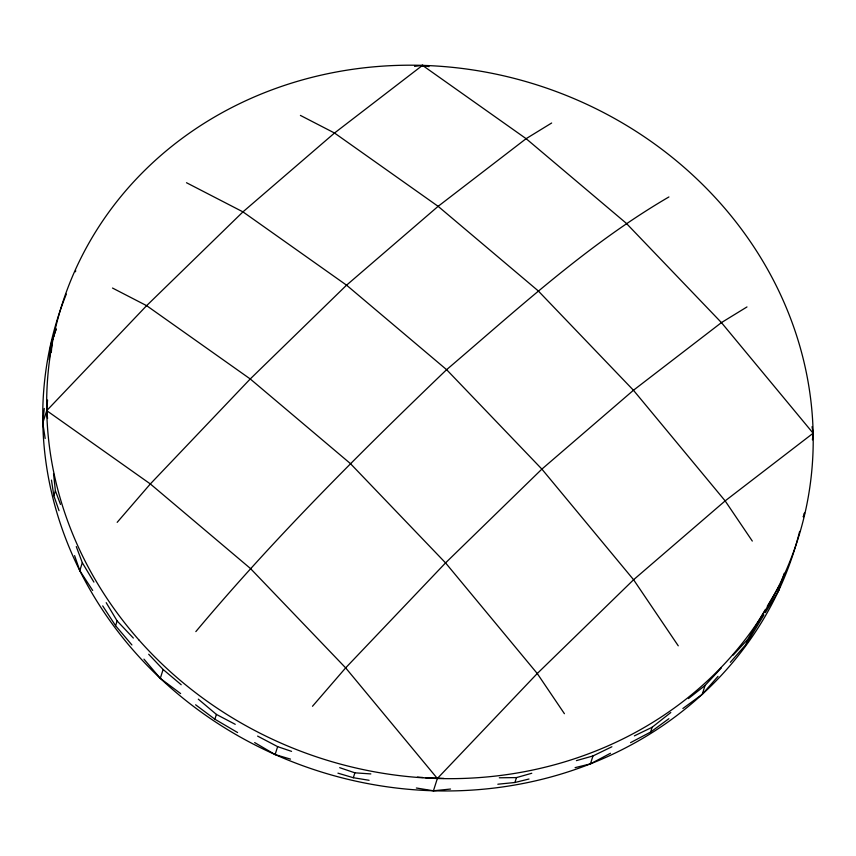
<?xml version="1.0" encoding="UTF-8"?>
<svg xmlns="http://www.w3.org/2000/svg" width="856" height="856" viewBox="0 0 856 856"><rect width="100%" height="100%" fill="white"/><g stroke="black" fill="none" stroke-linecap="round" stroke-linejoin="round"><path stroke-width="1.28" d="M47.572 418.52L46.727 410.634L47.562 400.03M51.317 352.362L52.259 340.442L56.036 329.207M45.165 438.518L42.8 422.928L44.277 408.462M49.231 359.798L50.697 345.332L52.259 340.442M812.43 439.866L813.136 433.232L812.055 426.684M75.414 271.78L75.735 270.785M42.8 422.928L46.727 410.634L146.622 305.656L242.954 211.871L334.514 133.022L422.5 65.366L429.017 66.608M59.021 510.679L53.832 495.688L55.394 490.788L53.543 473.71M92.683 590.458L79.79 570.631L82.315 562.713L76.28 546.588M131.92 644.953L115.592 625.715L117.122 620.932L106.198 602.667M180.627 693.574L160.286 678.369L163.121 669.488L148.687 654.252M422.254 66.137L422.5 65.366L526.119 138.672L626.164 223.17L721.437 322.605L813.136 433.232L812.89 434.003M237.604 732.543L214.867 719.201L216.397 714.418L198.303 699.159M290.494 759.122L275.108 754.564L277.633 746.646L257.613 736.107M337.938 773.161L353.325 777.719L354.887 772.829L370.851 773.92M416.358 788.002L433.436 790.784L437.363 778.489L537.258 673.522L633.59 579.737L725.15 500.888L813.136 433.232M497.828 784.224L514.916 782.491L516.478 777.59L531.779 773.257M575.082 767.65L590.447 763.862L592.973 755.944L611.901 746.764M630.551 742.655L650.603 732.051L652.122 727.268L670.804 712.513M682.863 708.49L702.23 694.344L705.055 685.474L721.362 667.873M730.307 662.319L746.1 644.311L747.63 639.518L765.264 609.697M765.307 612.693L778.339 591.228L784.246 573.253M803.313 516.864L803.709 515.633M804.191 514.103L804.587 512.883L803.313 516.66M778.339 591.228L782.587 578.57M50.697 345.332L56.228 328.939M767.297 606.251L780.865 583.311M746.1 644.311L763.927 614.95M117.176 522.342L150.335 483.94L250.241 378.962L346.562 285.176L438.122 206.328L526.119 138.672L551.66 123.007M195.842 631.6C273.546 538.863 359.392 453.391 446.607 369.674C517.934 308.856 587.569 244.377 668.911 196.955M312.494 706.275L345.653 667.873L445.559 562.895L541.88 469.109L633.451 390.261L721.437 322.605L746.978 306.94M702.23 694.344L718.024 676.336M733.132 655.161L747.63 639.518M688.449 698.582L705.055 685.474M650.603 732.051L668.889 718.698M590.447 763.862L610.499 753.259M634.382 735.871L652.122 727.268M576.398 760.631L592.973 755.944M514.916 782.491L528.997 779.014M414.561 66.372L422.5 65.366M433.436 790.784L450.524 789.05M425.389 777.665L443.954 778.414M499.337 777.783L516.478 777.59M417.407 777.12L422.725 777.483M353.325 777.719L369.086 780.287M277.633 746.646L291.564 751.365M339.693 767.672L354.887 772.829M300.403 115.41L334.514 133.022L438.122 206.328L538.167 290.826L633.451 390.261L725.15 500.888L752.306 541.067M186.49 182.724L242.954 211.871L346.562 285.176L446.607 369.674L541.88 469.109L633.59 579.737L678.262 645.82M112.511 288.044L146.622 305.656L250.241 378.962L350.275 463.46L445.559 562.895L537.258 673.522L564.414 713.701M216.397 714.418L235.24 724.326M254.649 742.559L275.108 754.564M46.727 410.634L150.335 483.94L250.38 568.438L345.653 667.873L437.363 778.489M195.607 704.788L214.867 719.201M163.121 669.488L181.215 684.747M117.122 620.932L133.354 638.062M143.958 659.131L160.286 678.369M102.699 605.888L115.592 625.715M82.315 562.713L93.914 582.112M55.394 490.788L60.498 504.43M74.6 555.64L79.79 570.631M51.467 480.098L53.832 495.688M799.632 531.426A386.174 353.603 17.7 0 1 316.859 770.561A386.174 353.603 17.7 0 1 66.319 294.09M139.164 640.235A386.174 353.603 17.7 0 0 791.575 557.128A386.174 353.603 17.7 0 0 359.06 68.437A386.174 353.603 17.7 0 0 139.164 640.235"/></g></svg>
